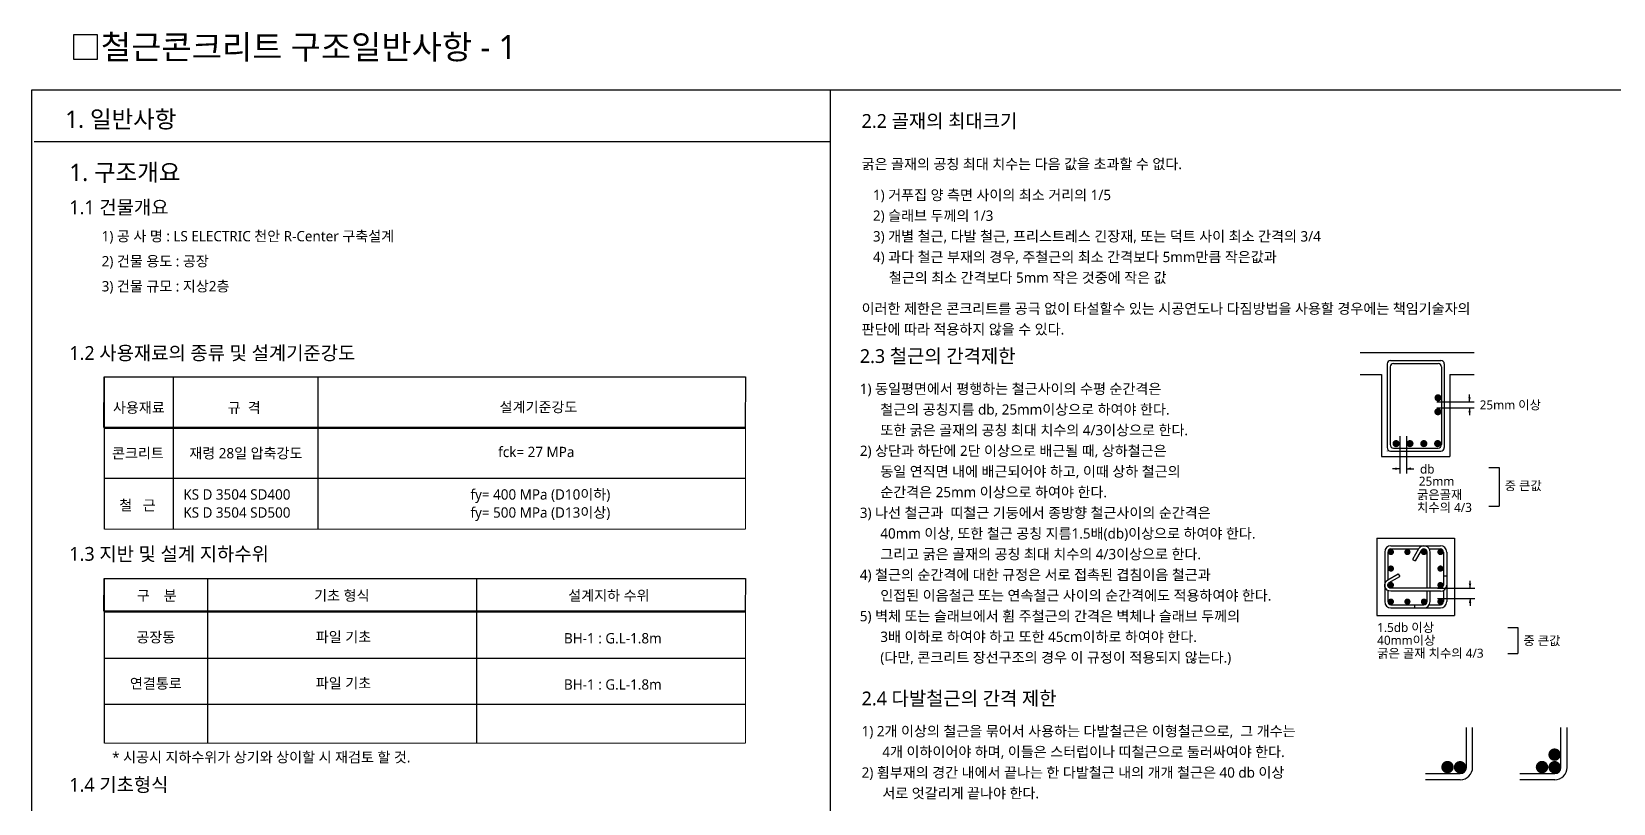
# Model space of a CAD drawing. Header units: millimetres. Extents: x 4573 to 501064, y -176100 to -4304.
# Drawn here: x 4573 to 50505, y -26713 to -4304 of the extents above; entities that cross this region are included whole.
import ezdxf
from ezdxf.enums import TextEntityAlignment as Align

# ---------------------------------------------------------------- set-up
doc = ezdxf.new("R2010")
doc.units = ezdxf.units.MM
doc.header["$LTSCALE"] = 800
doc.linetypes.add('ACAD_ISO02W100', pattern=[15, 12, -3])
for name, color, linetype in [('BAR', 40, 'Continuous'), ('BAR-S', 4, 'Continuous'), ('CHART', 7, 'Continuous'), ('DIM', 7, 'Continuous'), ('ELE4', 4, 'Continuous'), ('LARGE', 2, 'Continuous'), ('MIDDLE', 6, 'Continuous'), ('TEXT', 3, 'Continuous'), ('TEXT5', 7, 'Continuous'), ('W1', 2, 'Continuous')]:
    doc.layers.add(name, color=color, linetype=linetype)
doc.styles.add('XR-SHEET-맑은고딕', font='malgun.ttf')

msp = doc.modelspace()

# ---------------------------------------------------------------- linework, layer by layer
for p, q in [((6681, -14328.7), (6681, -18754.7)), ((8681, -14328.7), (8681, -18754.7)), ((12881, -14328.7), (12881, -18754.7)), ((6681, -20185.3), (6681, -24966.4)), ((6681, -20185.3), (6681, -24966.4)), ((9681, -20185.3), (9681, -24966.4)), ((17492, -20185.3), (17492, -24966.4))]:
    msp.add_line(p, q)
at = {"linetype": 'Continuous'}
for points in [[(6681, -14328.7), (25302.9, -14328.7), (25295.5, -15796.4), (6673.7, -15796.4)], [(6681, -20185.3), (25302.9, -20185.3), (25295.5, -21128.2), (6673.7, -21128.2)]]:
    msp.add_lwpolyline(points, close=True, dxfattribs=at)
at = {"layer": 'BAR'}
for p, q in [((43934.6, -13950.1), (43934.6, -16382.6)), ((44020.8, -14040.1), (44020.8, -16296.4)), ((44034.6, -13850.1), (45494.9, -13850.1)), ((44120.8, -13940.1), (45416.4, -13940.1)), ((45516.4, -14040.1), (45516.4, -16296.4)), ((45594.9, -13950.1), (45594.9, -16382.6)), ((44034.6, -16482.6), (45494.9, -16482.6)), ((44120.8, -16396.4), (45416.4, -16396.4)), ((44044, -19234.9), (45484, -19234.9)), ((43864, -19414.9), (43864, -20854.9)), ((43954, -19414.9), (43954, -20219)), ((44044, -19324.9), (44848.1, -19324.9)), ((44672.2, -19629.5), (44750.2, -19674.5)), ((45159.8, -19324.9), (45484, -19324.9)), ((45184, -20464.9), (45184, -19414.9)), ((45574, -19414.9), (45574, -20374.9)), ((45664, -19414.9), (45664, -20854.9)), ((44258.5, -20043.2), (44303.5, -20121.1)), ((45664, -20111.5), (45574, -20111.5)), ((43954, -20530.8), (43954, -20854.9)), ((45484, -20554.9), (44044, -20554.9)), ((45094, -20854.9), (45094, -20554.9)), ((45184, -20854.9), (45184, -20554.9)), ((45574, -20530.8), (45574, -20854.9)), ((44044, -20944.9), (45004, -20944.9)), ((44044, -21034.9), (45004, -21034.9)), ((44740.6, -21034.9), (44740.6, -20944.9)), ((45004, -21034.9), (45484, -21034.9)), ((45159.8, -20944.9), (45484, -20944.9)), ((46237.6, -25666.9), (46237.6, -24513.7)), ((46417.6, -25666.9), (46417.6, -24513.7)), ((48982.1, -25666.9), (48982.1, -24513.7)), ((49162.1, -25666.9), (49162.1, -24513.7)), ((45046.1, -25843.3), (46057.7, -25843.3)), ((45046.1, -26023.3), (46057.7, -26023.3)), ((47790.6, -25843.3), (48802.2, -25843.3)), ((47790.6, -26023.3), (48802.2, -26023.3))]:
    msp.add_line(p, q, dxfattribs=at)
for points in [[(45184, -19414.9, 0.767327), (44848.1, -19324.9), (44672.2, -19629.5)], [(45094, -20464.9), (45094, -19414.9, 0.767327), (44926, -19369.9), (44750.2, -19674.5)], [(44044, -20554.9, -0.767327), (43954, -20219), (44258.5, -20043.2)], [(45484, -20464.9), (44044, -20464.9, -0.767327), (43999, -20297), (44303.5, -20121.1)]]:
    msp.add_lwpolyline(points, format="xyb", dxfattribs=at)
for centre, radius, start, end in [((44034.6, -13950.1), 100, 90, 180), ((44120.8, -14040.1), 100, 90, 180), ((45416.4, -14040.1), 100, 0, 90), ((45494.9, -13950.1), 100, 0, 90), ((44034.6, -16382.6), 100, 180, 270), ((43937.6, -16479.6), 3, 180, 270), ((44120.8, -16296.4), 100, 180, 270), ((45416.4, -16296.4), 100, 270, 0), ((45494.9, -16382.6), 100, 270, 0), ((44044, -19414.9), 180, 90, 180), ((45484, -19414.9), 180, 0, 90), ((44044, -19414.9), 90, 90, 180), ((45484, -19414.9), 90, 0, 90), ((45484, -20374.9), 90, 270, 0), ((45484, -20374.9), 180, 270, 0), ((44044, -20854.9), 180, 180, 270), ((44044, -20854.9), 90, 180, 270), ((45004, -20854.9), 180, 270, 0), ((45004, -20854.9), 90, 270, 0), ((45484, -20854.9), 90, 270, 0), ((45484, -20854.9), 180, 270, 0), ((46057.7, -25666.9), 360, 270, 0), ((46057.7, -25666.9), 180, 270, 0), ((48802.2, -25666.9), 180, 270, 0), ((48802.2, -25666.9), 360, 270, 0)]:
    msp.add_arc(centre, radius, start, end, dxfattribs=at)
at = {"layer": 'BAR-S'}
for points, const_width in [([(45362.1, -14935.9, 1), (45465.5, -14935.9, 1)], 103.4), ([(45358.3, -15341.6, 1), (45461.8, -15341.6, 1)], 103.4), ([(44142.7, -16266.6, 1), (44246.1, -16266.6, 1)], 103.4), ([(44546.6, -16266.6, 1), (44650, -16266.6, 1)], 103.4), ([(44948.7, -16266.6, 1), (45052.1, -16266.6, 1)], 103.4), ([(45350.9, -16266.6, 1), (45454.3, -16266.6, 1)], 103.4), ([(43999, -19414.9, -1), (44089, -19414.9, -1)], 90), ([(44479, -19414.9, -1), (44569, -19414.9, -1)], 90), ([(45049, -19414.9, 1), (44959, -19414.9, 1)], 90), ([(45484, -19369.9, -1), (45484, -19459.9, -1)], 90), ([(44044, -19849.9, 1), (44044, -19939.9, 1)], 90), ([(45484, -19849.9, -1), (45484, -19939.9, -1)], 90), ([(44044, -20419.9, -1), (44044, -20329.9, -1)], 90), ([(45484, -20419.9, 1), (45484, -20329.9, 1)], 90), ([(43999, -20854.9, 1), (44089, -20854.9, 1)], 90), ([(44479, -20854.9, 1), (44569, -20854.9, 1)], 90), ([(45049, -20854.9, -1), (44959, -20854.9, -1)], 90), ([(45484, -20899.9, 1), (45484, -20809.9, 1)], 90), ([(48708.2, -25297.9, 1), (48888.4, -25297.9, 1)], 179.8), ([(45597.9, -25659.1, 1), (45778.2, -25659.1, 1)], 179.8), ([(45963.7, -25663.6, 1), (46143.9, -25663.6, 1)], 179.8), ([(48342.4, -25659.1, 1), (48522.7, -25659.1, 1)], 179.8), ([(48708.2, -25663.6, 1), (48888.4, -25663.6, 1)], 179.8)]:
    msp.add_lwpolyline(points, format="xyb", close=True, dxfattribs=dict(at, const_width=const_width))
at = {"layer": 'CHART'}
for p, q in [((6681, -15822), (25302.9, -15822)), ((6681, -17273.6), (25302.9, -17273.6)), ((6681, -21153.8), (25302.9, -21153.8)), ((6681, -22495.5), (25302.9, -22495.5)), ((6681, -23837.1), (25302.9, -23837.1))]:
    msp.add_line(p, q, dxfattribs=at)
at = {"layer": 'CHART', "const_width": 28.7}
for points in [[(6681, -14328.7), (25302.9, -14328.7)], [(6681, -14328.7), (6681, -18754.7)], [(25302.9, -14328.7), (25302.9, -18754.7)], [(6681, -18754.7), (25302.9, -18754.7)], [(6681, -20185.3), (25302.9, -20185.3)], [(6681, -20185.3), (6681, -24966.4)], [(25302.9, -20185.3), (25302.9, -24966.4)], [(6681, -24966.4), (25302.9, -24966.4)]]:
    msp.add_lwpolyline(points, dxfattribs=at)
at = {"layer": 'DIM'}
for p, q in [((45380.4, -15050.5), (46463.5, -15050.5)), ((46328.2, -15050.5), (46328.2, -14836.8)), ((45380.4, -15231), (46463.5, -15231)), ((46328.2, -15231), (46328.2, -15444.7)), ((44303.3, -16046.6), (44303.3, -17129.8)), ((44492.9, -16046.6), (44492.9, -17129.8)), ((44303.3, -16994.8), (44089.6, -16994.8)), ((44492.9, -16994.8), (44706.7, -16994.8)), ((45394, -20464.9), (46477.1, -20464.9)), ((46341.8, -20464.9), (46341.8, -20251.2)), ((45394, -20764.9), (46477.1, -20764.9)), ((46341.8, -20764.9), (46341.8, -20978.7))]:
    msp.add_line(p, q, dxfattribs=at)
for points in [[(46328.4, -15050.5, 0, 72, 0), (46328.4, -14918.7, 72, 72, 0)], [(46328.4, -15231, 0, 72, 0), (46328.4, -15362.9, 72, 72, 0)], [(44303.3, -16994.6, 0, 72, 0), (44171.5, -16994.6, 72, 72, 0)], [(44492.9, -16994.6, 0, 72, 0), (44624.8, -16994.6, 72, 72, 0)], [(46342, -20464.9, 0, 72, 0), (46342, -20333, 72, 72, 0)], [(46342, -20764.9, 0, 72, 0), (46342, -20896.8, 72, 72, 0)]]:
    msp.add_lwpolyline(points, format="xyseb", dxfattribs=at)
at = {"layer": 'ELE4', "color": 2}
for p, q in [((27774.8, -57300), (27774.8, -6000)), ((27774.8, -7500), (4650, -7500))]:
    msp.add_line(p, q, dxfattribs=at)
at = {"layer": 'ELE4'}
msp.add_lwpolyline([(4573.3, -57300), (73350, -57300), (73350, -6000), (4573.3, -6000)], close=True, dxfattribs=at)
at = {"layer": 'TEXT'}
msp.add_lwpolyline([(6486.2, -4400), (5786.2, -4400), (5786.2, -5100), (6486.2, -5100)], close=True, dxfattribs=at)
at = {"layer": 'TEXT5', "color": 7}
for p, q in [((46890.2, -16958.5), (47189.6, -16958.5)), ((47189.6, -16958.5), (47189.6, -18085)), ((46890.2, -18085), (47189.6, -18085)), ((47435.3, -21609.8), (47734.7, -21609.8)), ((47734.7, -21609.8), (47734.7, -22361.3)), ((47435.3, -22361.3), (47734.7, -22361.3))]:
    msp.add_line(p, q, dxfattribs=at)
at = {"layer": 'W1'}
for p, q in [((43156, -13625.1), (46464.4, -13625.1)), ((43156, -14255.1), (43774, -14255.1)), ((43774, -14255.1), (43774, -16641.7)), ((45754, -14255.1), (46464.4, -14255.1)), ((45754, -14255.1), (45754, -16641.7)), ((43774, -16641.7), (45754, -16641.7)), ((43639, -19009.9), (43639, -21259.9)), ((43639, -19009.9), (45889, -19009.9)), ((45889, -19009.9), (45889, -21259.9)), ((43639, -21259.9), (45889, -21259.9))]:
    msp.add_line(p, q, dxfattribs=at)

# ---------------------------------------------------------------- texts
at = {"layer": 'LARGE', "style": 'XR-SHEET-맑은고딕'}
msp.add_text('1. 일반사항     ', height=500, dxfattribs=at).set_placement((5550.2, -6847.2), align=Align.MIDDLE_LEFT)
at = {"layer": 'MIDDLE', "style": 'XR-SHEET-맑은고딕'}
msp.add_text('1. 구조개요', height=500, dxfattribs=at).set_placement((5668, -8390.5), align=Align.MIDDLE_LEFT)
at = {"layer": 'TEXT', "style": 'XR-SHEET-맑은고딕'}
for s, height, p in [('철근콘크리트 구조일반사항 - 1', 700, (6586.2, -4750)), ('1.1 건물개요', 400, (5668, -9404.4)), ('1.2 사용재료의 종류 및 설계기준강도', 400, (5668, -13635.8)), ('1.3 지반 및 설계 지하수위', 400, (5668, -19468.1)), ('* 시공시 지하수위가 상기와 상이할 시 재검토 할 것.', 300, (6911.4, -25372.1)), ('1.4 기초형식', 400, (5668, -26172.6))]:
    msp.add_text(s, height=height, dxfattribs=at).set_placement(p, align=Align.MIDDLE_LEFT)
for s, p in [('2.2 골재의 최대크기', (28675, -7097.2)), ('2.3 철근의 간격제한', (28623.3, -13925.1)), ('2.4 다발철근의 간격 제한', (28675, -23866.6))]:
    msp.add_text(s, height=400, dxfattribs=at).set_placement(p)
for s, p in [('사용재료', (7686.6, -15371.8)), ('규  격', (10746.8, -15371.8)), ('설계기준강도', (19292.7, -15354.6)), ('콘크리트', (7659.6, -16694.7)), ('재령 28일 압축강도', (10794.9, -16694.7)), ('fck= 27 MPa', (19227.8, -16658)), ('철   근', (7646.7, -18205.7)), ('KS D 3504 SD400', (10534.5, -17892.6)), ('fy= 400 MPa (D10이하)', (19345.6, -17892.6)), ('KS D 3504 SD500', (10534.5, -18416.9)), ('fy= 500 MPa (D13이상)', (19345.6, -18416.9)), ('구    분', (8206.8, -20828.4)), ('기초 형식', (13581, -20828.4)), ('설계지하 수위', (21337.4, -20828.4)), ('공장동', (8179.7, -22038.6)), ('파일 기초', (13629, -22030.6)), ('BH-1 : G.L-1.8m', (21450.8, -22068.6)), ('연결통로', (8179.7, -23380.2)), ('파일 기초', (13629, -23372.2)), ('BH-1 : G.L-1.8m', (21450.8, -23410.3))]:
    msp.add_text(s, height=300, dxfattribs=at).set_placement(p, align=Align.CENTER)
at = {"layer": 'TEXT5', "color": 7, "linetype": 'ACAD_ISO02W100', "style": 'XR-SHEET-맑은고딕'}
for s, p in [('굵은 골재의 공칭 최대 치수는 다음 값을 초과할 수 없다.', (28675, -8297.2)), ('1) 거푸집 양 측면 사이의 최소 거리의 1/5', (29003.3, -9197.2)), ('2) 슬래브 두께의 1/3 ', (29003.3, -9797.2)), ('1) 공 사 명 : LS ELECTRIC 천안 R-Center 구축설계', (6606.7, -10392.7)), ('3) 개별 철근, 다발 철근, 프리스트레스 긴장재, 또는 덕트 사이 최소 간격의 3/4', (29003.3, -10397.2)), ('2) 건물 용도 : 공장', (6606.7, -11120.2)), ('4) 과다 철근 부재의 경우, 주철근의 최소 간격보다 5mm만큼 작은값과', (29003.3, -10997.2)), ('철근의 최소 간격보다 5mm 작은 것중에 작은 값', (29465.5, -11597.2)), ('3) 건물 규모 : 지상2층', (6606.7, -11847.1)), ('이러한 제한은 콘크리트를 공극 없이 타설할수 있는 시공연도나 다짐방법을 사용할 경우에는 책임기술자의', (28675, -12497.2)), ('판단에 따라 적용하지 않을 수 있다.', (28675, -13097.2)), ('1) 동일평면에서 평행하는 철근사이의 수평 순간격은', (28623.3, -14825.1)), ('철근의 공칭지름 db, 25mm이상으로 하여야 한다.', (29217.5, -15425.1)), ('또한 굵은 골재의 공칭 최대 치수의 4/3이상으로 한다.', (29217.5, -16025.1)), ('2) 상단과 하단에 2단 이상으로 배근될 때, 상하철근은', (28623.3, -16625.1)), ('동일 연직면 내에 배근되어야 하고, 이때 상하 철근의', (29217.5, -17225.1)), ('순간격은 25mm 이상으로 하여야 한다.', (29217.5, -17825.1)), ('3) 나선 철근과  띠철근 기둥에서 종방향 철근사이의 순간격은', (28623.3, -18425.1)), ('40mm 이상, 또한 철근 공칭 지름1.5배(db)이상으로 하여야 한다.', (29217.5, -19025.1)), ('그리고 굵은 골재의 공칭 최대 치수의 4/3이상으로 한다.', (29217.5, -19625.1)), ('4) 철근의 순간격에 대한 규정은 서로 접촉된 겹침이음 철근과', (28623.3, -20225.1)), ('인접된 이음철근 또는 연속철근 사이의 순간격에도 적용하여야 한다.', (29217.5, -20825.1)), ('5) 벽체 또는 슬래브에서 휨 주철근의 간격은 벽체나 슬래브 두께의', (28623.3, -21425.1)), ('3배 이하로 하여야 하고 또한 45cm이하로 하여야 한다.', (29217.5, -22025.1)), ('(다만, 콘크리트 장선구조의 경우 이 규정이 적용되지 않는다.)', (29217.5, -22625.1)), ('1) 2개 이상의 철근을 묶어서 사용하는 다발철근은 이형철근으로,  그 개수는', (28675, -24766.6)), ('4개 이하이어야 하며, 이들은 스터럽이나 띠철근으로 둘러싸여야 한다.', (29276.5, -25366.6)), ('2) 휨부재의 경간 내에서 끝나는 한 다발철근 내의 개개 철근은 40 db 이상', (28675, -25966.6)), ('서로 엇갈리게 끝나야 한다.', (29276.5, -26566.6))]:
    msp.add_text(s, height=300, dxfattribs=at).set_placement(p)
at = {"layer": 'TEXT5', "color": 7, "style": 'XR-SHEET-맑은고딕'}
for s, p in [('25mm 이상', (46623, -15273.1)), ('db', (44890.2, -17136.4)), ('25mm', (44855, -17490.3)), ('중 큰값', (47348.1, -17619)), ('굵은골재', (44802.1, -17879.4)), ('치수의 4/3', (44802.1, -18250.8)), ('1.5db 이상', (43646.1, -21736.3)), ('40mm이상', (43646.1, -22107.8)), ('중 큰값', (47893.2, -22117.3)), ('굵은 골재 치수의 4/3', (43646.1, -22482.8))]:
    msp.add_text(s, height=262.5, dxfattribs=at).set_placement(p)

doc.saveas('drawing.dxf')
